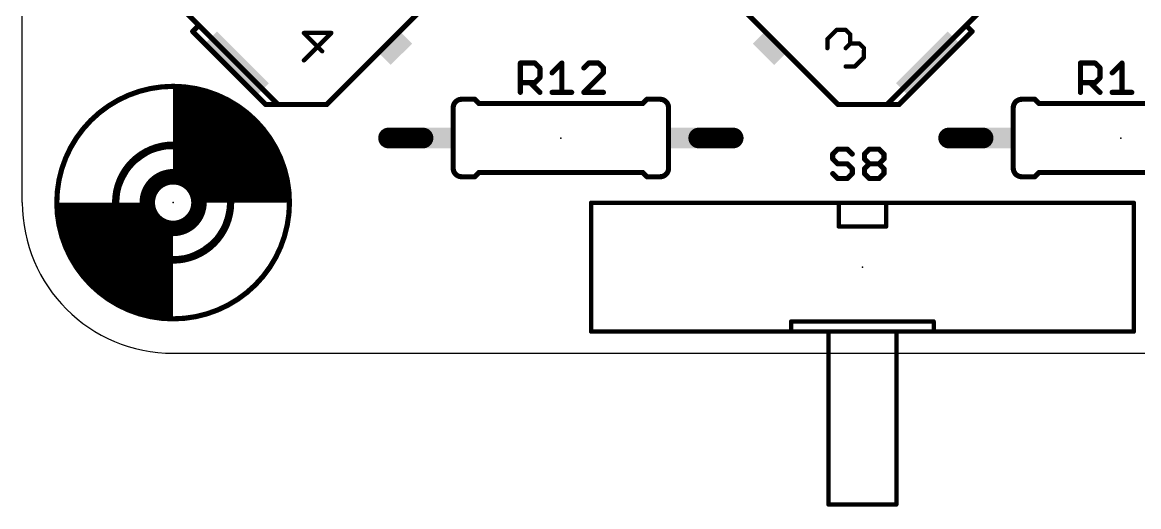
# Model space of a CAD drawing. Extents: x -50 to 50, y -5 to 146.
# Drawn here: x -24.77 to 8.14, y -4.52 to 9.76 of the extents above; entities that cross this region are included whole.
import ezdxf

# ---------------------------------------------------------------- set-up
doc = ezdxf.new("R2010")
doc.units = 0
for name, color, linetype in [('20', 7, 'CONTINUOUS'), ('21', 253, 'CONTINUOUS'), ('23', 7, 'CONTINUOUS'), ('25', 253, 'CONTINUOUS'), ('51', 253, 'CONTINUOUS')]:
    doc.layers.add(name, color=color, linetype=linetype)

# ---------------------------------------------------------------- blocks, each defined once
blk = doc.blocks.new('RECT')
blk.add_solid([(-0.5, -0.5), (0.5, -0.5), (-0.5, 0.5), (0.5, 0.5)])

msp = doc.modelspace()

# ---------------------------------------------------------------- linework, layer by layer
at = {"layer": '20'}
for p, q in [((-24.765, 4.445), (-24.765, 91.44)), ((-20.32, 0), (20.32, 0))]:
    msp.add_line(p, q, dxfattribs=at)
msp.add_circle((-20.32, 4.445), 1.6, dxfattribs=at)
msp.add_arc((-20.32, 4.445), 4.445, 180, 270, dxfattribs=at)
at = {"layer": '21'}
for points, const_width in [([(-20.1021, 10.211), (-19.5632, 9.6722)], 0.1524), ([(3.0532, 9.6722), (3.5921, 10.211)], 0.1524), ([(-19.5632, 9.6722), (-19.7428, 9.4926)], 0.1524), ([(-17.5876, 7.3373), (-19.7428, 9.4926)], 0.1524), ([(-19.5632, 9.6722), (-17.2284, 7.3373)], 0.1524), ([(-1.0332, 9.2688), (-0.7636, 9.5384)], 0.127), ([(-0.7636, 9.5384), (-0.494, 9.5385)], 0.127), ([(-0.494, 9.5385), (-0.3591, 9.4036)], 0.127), ([(0.7184, 7.3373), (3.0532, 9.6722)], 0.1524), ([(3.2328, 9.4926), (1.0776, 7.3373)], 0.1524), ([(3.0532, 9.6722), (3.2328, 9.4926)], 0.1524), ([(-16.4647, 8.6392), (-15.6558, 9.448)], 0.127), ([(-15.6558, 9.448), (-16.4647, 9.4479)], 0.127), ([(-16.4647, 9.4479), (-15.9254, 8.9087)], 0.127), ([(-1.0332, 8.9992), (-1.0332, 9.2688)], 0.127), ([(-0.3591, 9.4036), (-0.3591, 9.1339)], 0.127), ([(-0.3591, 9.1339), (-0.4939, 8.9992)], 0.127), ([(-0.3591, 9.1339), (-0.0895, 9.134)], 0.127), ([(-0.0895, 9.134), (0.0452, 8.9992)], 0.127), ([(0.0452, 8.9992), (0.0451, 8.7295)], 0.127), ([(0.0451, 8.7295), (-0.2244, 8.4599)], 0.127), ([(-15.7915, 7.3373), (-14.8935, 8.2354)], 0.1524), ([(-1.6164, 8.2354), (-0.7184, 7.3373)], 0.1524), ([(-0.2244, 8.4599), (-0.4939, 8.4599)], 0.127), ([(-11.811, 7.493), (-11.43, 7.493)], 0.1524), ([(-11.303, 7.366), (-11.43, 7.493)], 0.1524), ([(-6.477, 7.366), (-6.35, 7.493)], 0.1524), ([(-5.969, 7.493), (-6.35, 7.493)], 0.1524), ([(4.699, 7.493), (5.08, 7.493)], 0.1524), ([(5.207, 7.366), (5.08, 7.493)], 0.1524), ([(-17.2284, 7.3373), (-17.5876, 7.3373)], 0.1524), ([(-17.2284, 7.3373), (-15.7915, 7.3373)], 0.1524), ([(-12.065, 7.239), (-12.065, 5.461)], 0.1524), ([(-11.303, 7.366), (-6.477, 7.366)], 0.1524), ([(-5.715, 7.239), (-5.715, 5.461)], 0.1524), ([(-0.7184, 7.3373), (0.7184, 7.3373)], 0.1524), ([(1.0776, 7.3373), (0.7184, 7.3373)], 0.1524), ([(4.445, 5.461), (4.445, 7.239)], 0.1524), ([(10.033, 7.366), (5.207, 7.366)], 0.1524), ([(-0.7323, 6.0205), (-0.8763, 5.8764)], 0.1524), ([(-0.8763, 5.8764), (-0.8763, 5.7324)], 0.1524), ([(-0.4442, 6.0205), (-0.7323, 6.0205)], 0.1524), ([(-0.3001, 5.8764), (-0.4442, 6.0205)], 0.1524), ([(0.0592, 5.8764), (0.2032, 6.0205)], 0.1524), ([(0.0592, 5.7324), (0.0592, 5.8764)], 0.1524), ([(0.2032, 6.0205), (0.4913, 6.0205)], 0.1524), ([(0.4913, 6.0205), (0.6354, 5.8764)], 0.1524), ([(0.6354, 5.8764), (0.6354, 5.7324)], 0.1524), ([(-0.8763, 5.7324), (-0.7323, 5.5883)], 0.1524), ([(-0.7323, 5.5883), (-0.4442, 5.5883)], 0.1524), ([(-0.4442, 5.5883), (-0.3001, 5.4443)], 0.1524), ([(0.2032, 5.5883), (0.0592, 5.7324)], 0.1524), ([(0.0592, 5.4443), (0.2032, 5.5883)], 0.1524), ([(0.2032, 5.5883), (0.4913, 5.5883)], 0.1524), ([(0.6354, 5.7324), (0.4913, 5.5883)], 0.1524), ([(0.4913, 5.5883), (0.6354, 5.4443)], 0.1524), ([(-11.811, 5.207), (-11.43, 5.207)], 0.1524), ([(-11.303, 5.334), (-11.43, 5.207)], 0.1524), ([(-11.303, 5.334), (-6.477, 5.334)], 0.1524), ([(-6.477, 5.334), (-6.35, 5.207)], 0.1524), ([(-5.969, 5.207), (-6.35, 5.207)], 0.1524), ([(-0.7323, 5.1562), (-0.8763, 5.3002)], 0.1524), ([(-0.3001, 5.3002), (-0.4442, 5.1562)], 0.1524), ([(-0.3001, 5.4443), (-0.3001, 5.3002)], 0.1524), ([(0.0592, 5.3002), (0.0592, 5.4443)], 0.1524), ([(0.2032, 5.1562), (0.0592, 5.3002)], 0.1524), ([(0.6354, 5.3002), (0.4913, 5.1562)], 0.1524), ([(0.6354, 5.4443), (0.6354, 5.3002)], 0.1524), ([(4.699, 5.207), (5.08, 5.207)], 0.1524), ([(5.207, 5.334), (5.08, 5.207)], 0.1524), ([(10.033, 5.334), (5.207, 5.334)], 0.1524), ([(-0.4442, 5.1562), (-0.7323, 5.1562)], 0.1524), ([(0.4913, 5.1562), (0.2032, 5.1562)], 0.1524), ([(-8, 4.44), (-0.7, 4.44)], 0.127), ([(-8, 0.64), (-8, 4.44)], 0.127), ([(-0.7, 4.44), (0.7, 4.44)], 0.127), ([(-0.7, 4.44), (-0.7, 3.74)], 0.127), ([(0.7, 4.44), (8, 4.44)], 0.127), ([(0.7, 3.74), (0.7, 4.44)], 0.127), ([(8, 4.44), (8, 0.64)], 0.127), ([(-0.7, 3.74), (0.7, 3.74)], 0.127), ([(-2.1, 0.64), (-2.1, 0.94)], 0.127), ([(-2.1, 0.94), (2.1, 0.94)], 0.127), ([(2.1, 0.94), (2.1, 0.64)], 0.127), ([(-2.1, 0.64), (-8, 0.64)], 0.127), ([(-1, 0.64), (-2.1, 0.64)], 0.127), ([(1, 0.64), (-1, 0.64)], 0.127), ([(-1, 0.64), (-1, -4.46)], 0.127), ([(2.1, 0.64), (1, 0.64)], 0.127), ([(1, -4.46), (1, 0.64)], 0.127), ([(8, 0.64), (2.1, 0.64)], 0.127), ([(-1, -4.46), (1, -4.46)], 0.127)]:
    msp.add_lwpolyline(points, dxfattribs=dict(at, const_width=const_width))
for points, const_width in [([(-19.7159, 9.5195, 1), (-19.7697, 9.4657)], 0.0762), ([(-19.7697, 9.5195, 1), (-19.7159, 9.4657)], 0.0762), ([(-19.5363, 9.6991, 1), (-19.5901, 9.6453)], 0.0762), ([(-19.5363, 9.6453, 1), (-19.5901, 9.6991)], 0.0762), ([(-19.5901, 9.6453, 1), (-19.5363, 9.6991)], 0.0762), ([(-0.7636, 9.5701, 1), (-0.7636, 9.5067)], 0.0635), ([(-0.7411, 9.5159, 1), (-0.7861, 9.5609)], 0.0635), ([(-0.4715, 9.561, 1), (-0.5165, 9.516)], 0.0635), ([(-0.494, 9.5068, 1), (-0.494, 9.5702)], 0.0635), ([(3.0801, 9.6991, 1), (3.0263, 9.6453)], 0.0762), ([(3.0263, 9.6991, 1), (3.0801, 9.6453)], 0.0762), ([(3.0801, 9.6453, 1), (3.0263, 9.6991)], 0.0762), ([(3.2597, 9.4657, 1), (3.2059, 9.5195)], 0.0762), ([(3.2059, 9.4657, 1), (3.2597, 9.5195)], 0.0762), ([(-16.4647, 9.4796, 1), (-16.4647, 9.4162)], 0.0635), ([(-16.4423, 9.4704, 1), (-16.4871, 9.4254)], 0.0635), ([(-15.6334, 9.4255, 1), (-15.6782, 9.4705)], 0.0635), ([(-15.6558, 9.4163, 1), (-15.6558, 9.4797)], 0.0635), ([(-1.0557, 9.2913, 1), (-1.0107, 9.2463)], 0.0635), ([(-1.0015, 9.2688, 1), (-1.065, 9.2688)], 0.0635), ([(-0.3274, 9.4036, 1), (-0.3909, 9.4036)], 0.0635), ([(-0.3816, 9.3811, 1), (-0.3366, 9.4261)], 0.0635), ([(-15.9478, 8.8862, 1), (-15.903, 8.9312)], 0.0635), ([(-1.065, 8.9992, 1), (-1.0015, 8.9992)], 0.0635), ([(-0.5163, 9.0217, 1), (-0.4715, 8.9767)], 0.0635), ([(-0.3909, 9.1339, 1), (-0.3274, 9.1339)], 0.0635), ([(-0.3591, 9.1656, 1), (-0.3591, 9.1022)], 0.0635), ([(-0.3367, 9.1114, 1), (-0.3815, 9.1564)], 0.0635), ([(-0.067, 9.1564, 1), (-0.112, 9.1116)], 0.0635), ([(-0.0895, 9.1023, 1), (-0.0895, 9.1657)], 0.0635), ([(0.0769, 8.9992, 1), (0.0135, 8.9992)], 0.0635), ([(0.0227, 8.9768, 1), (0.0677, 9.0216)], 0.0635), ([(-16.4871, 8.6617, 1), (-16.4423, 8.6167)], 0.0635), ([(0.0134, 8.7295, 1), (0.0768, 8.7295)], 0.0635), ([(0.0676, 8.7071, 1), (0.0226, 8.7519)], 0.0635), ([(-14.8666, 8.2085, 1), (-14.9204, 8.2623)], 0.0762), ([(-1.5895, 8.2623, 1), (-1.6433, 8.2085)], 0.0762), ([(-0.4939, 8.4917, 1), (-0.4939, 8.4282)], 0.0635), ([(-0.2469, 8.4823, 1), (-0.2019, 8.4375)], 0.0635), ([(-0.2244, 8.4282, 1), (-0.2244, 8.4917)], 0.0635), ([(-20.32, 1.016, 1), (-20.32, 7.874, 1), (-20.32, 1.016)], 0.1524), ([(-11.811, 7.493, 0.4142), (-12.065, 7.239)], 0.1524), ([(-11.811, 7.5311, 1), (-11.811, 7.4549)], 0.0762), ([(-11.811, 7.4549, 1), (-11.811, 7.5311)], 0.0762), ([(-11.4031, 7.5199, 1), (-11.4569, 7.4661)], 0.0762), ([(-11.43, 7.4549, 1), (-11.43, 7.5311)], 0.0762), ([(-6.35, 7.5311, 1), (-6.35, 7.4549)], 0.0762), ([(-6.3231, 7.4661, 1), (-6.3769, 7.5199)], 0.0762), ([(-5.715, 7.239, 0.4142), (-5.969, 7.493)], 0.1524), ([(-5.969, 7.5311, 1), (-5.969, 7.4549)], 0.0762), ([(-5.969, 7.4549, 1), (-5.969, 7.5311)], 0.0762), ([(4.699, 7.493, 0.4142), (4.445, 7.239)], 0.1524), ([(4.699, 7.5311, 1), (4.699, 7.4549)], 0.0762), ([(4.699, 7.4549, 1), (4.699, 7.5311)], 0.0762), ([(5.1069, 7.5199, 1), (5.0531, 7.4661)], 0.0762), ([(5.08, 7.4549, 1), (5.08, 7.5311)], 0.0762), ([(-17.5876, 7.3754, 1), (-17.5876, 7.2992)], 0.0762), ([(-17.6145, 7.3104, 1), (-17.5607, 7.3642)], 0.0762), ([(-17.2284, 7.3754, 1), (-17.2284, 7.2992)], 0.0762), ([(-17.2553, 7.3104, 1), (-17.2015, 7.3642)], 0.0762), ([(-17.2284, 7.2992, 1), (-17.2284, 7.3754)], 0.0762), ([(-15.8184, 7.3642, 1), (-15.7646, 7.3104)], 0.0762), ([(-15.7915, 7.2992, 1), (-15.7915, 7.3754)], 0.0762), ([(-12.0269, 7.239, 1), (-12.1031, 7.239)], 0.0762), ([(-12.1031, 7.239, 1), (-12.0269, 7.239)], 0.0762), ([(-11.303, 7.4041, 1), (-11.303, 7.3279)], 0.0762), ([(-11.3299, 7.3391, 1), (-11.2761, 7.3929)], 0.0762), ([(-6.5039, 7.3929, 1), (-6.4501, 7.3391)], 0.0762), ([(-6.477, 7.3279, 1), (-6.477, 7.4041)], 0.0762), ([(-5.6769, 7.239, 1), (-5.7531, 7.239)], 0.0762), ([(-5.7531, 7.239, 1), (-5.6769, 7.239)], 0.0762), ([(-0.7184, 7.3754, 1), (-0.7184, 7.2992)], 0.0762), ([(-0.7453, 7.3104, 1), (-0.6915, 7.3642)], 0.0762), ([(0.7184, 7.3754, 1), (0.7184, 7.2992)], 0.0762), ([(0.6915, 7.3642, 1), (0.7453, 7.3104)], 0.0762), ([(0.7184, 7.2992, 1), (0.7184, 7.3754)], 0.0762), ([(1.0507, 7.3642, 1), (1.1045, 7.3104)], 0.0762), ([(1.0776, 7.2992, 1), (1.0776, 7.3754)], 0.0762), ([(4.4831, 7.239, 1), (4.4069, 7.239)], 0.0762), ([(4.4069, 7.239, 1), (4.4831, 7.239)], 0.0762), ([(5.207, 7.4041, 1), (5.207, 7.3279)], 0.0762), ([(5.1801, 7.3391, 1), (5.2339, 7.3929)], 0.0762), ([(-20.32, 2.745, 1), (-20.32, 6.145, 1), (-20.32, 2.745)], 0.2032), ([(-0.8382, 5.8764, 1), (-0.9144, 5.8764)], 0.0762), ([(-0.9033, 5.9033, 1), (-0.8493, 5.8495)], 0.0762), ([(-0.7323, 6.0586, 1), (-0.7323, 5.9824)], 0.0762), ([(-0.7053, 5.9936, 1), (-0.7593, 6.0474)], 0.0762), ([(-0.4173, 6.0474, 1), (-0.4711, 5.9936)], 0.0762), ([(-0.4442, 5.9824, 1), (-0.4442, 6.0586)], 0.0762), ([(-0.327, 5.8495, 1), (-0.2732, 5.9033)], 0.0762), ([(0.0973, 5.8764, 1), (0.0211, 5.8764)], 0.0762), ([(0.0322, 5.9033, 1), (0.0862, 5.8495)], 0.0762), ([(0.2032, 6.0586, 1), (0.2032, 5.9824)], 0.0762), ([(0.2302, 5.9936, 1), (0.1762, 6.0474)], 0.0762), ([(0.5182, 6.0474, 1), (0.4644, 5.9936)], 0.0762), ([(0.4913, 5.9824, 1), (0.4913, 6.0586)], 0.0762), ([(0.6735, 5.8764, 1), (0.5973, 5.8764)], 0.0762), ([(0.6085, 5.8495, 1), (0.6623, 5.9033)], 0.0762), ([(-0.8493, 5.7593, 1), (-0.9033, 5.7055)], 0.0762), ([(-0.9144, 5.7324, 1), (-0.8382, 5.7324)], 0.0762), ([(-0.7323, 5.6264, 1), (-0.7323, 5.5502)], 0.0762), ([(-0.7593, 5.5614, 1), (-0.7053, 5.6152)], 0.0762), ([(-0.4173, 5.6153, 1), (-0.4711, 5.5613)], 0.0762), ([(-0.4442, 5.5502, 1), (-0.4442, 5.6264)], 0.0762), ([(0.0862, 5.7593, 1), (0.0322, 5.7055)], 0.0762), ([(0.0211, 5.7324, 1), (0.0973, 5.7324)], 0.0762), ([(0.2032, 5.6264, 1), (0.2032, 5.5502)], 0.0762), ([(0.1762, 5.5614, 1), (0.2302, 5.6152)], 0.0762), ([(0.2301, 5.5614, 1), (0.1763, 5.6152)], 0.0762), ([(0.5182, 5.6153, 1), (0.4644, 5.5613)], 0.0762), ([(0.4644, 5.6152, 1), (0.5182, 5.5614)], 0.0762), ([(0.4913, 5.5502, 1), (0.4913, 5.6264)], 0.0762), ([(0.5973, 5.7324, 1), (0.6735, 5.7324)], 0.0762), ([(0.6623, 5.7055, 1), (0.6085, 5.7593)], 0.0762), ([(-12.065, 5.461, 0.4142), (-11.811, 5.207)], 0.1524), ([(-12.0269, 5.461, 1), (-12.1031, 5.461)], 0.0762), ([(-12.1031, 5.461, 1), (-12.0269, 5.461)], 0.0762), ([(-11.811, 5.2451, 1), (-11.811, 5.1689)], 0.0762), ([(-11.811, 5.1689, 1), (-11.811, 5.2451)], 0.0762), ([(-11.4569, 5.2339, 1), (-11.4031, 5.1801)], 0.0762), ([(-11.43, 5.1689, 1), (-11.43, 5.2451)], 0.0762), ([(-11.303, 5.3721, 1), (-11.303, 5.2959)], 0.0762), ([(-11.2761, 5.3071, 1), (-11.3299, 5.3609)], 0.0762), ([(-6.4501, 5.3609, 1), (-6.5039, 5.3071)], 0.0762), ([(-6.477, 5.2959, 1), (-6.477, 5.3721)], 0.0762), ([(-6.35, 5.2451, 1), (-6.35, 5.1689)], 0.0762), ([(-6.3769, 5.1801, 1), (-6.3231, 5.2339)], 0.0762), ([(-5.969, 5.207, 0.4142), (-5.715, 5.461)], 0.1524), ([(-5.969, 5.2451, 1), (-5.969, 5.1689)], 0.0762), ([(-5.969, 5.1689, 1), (-5.969, 5.2451)], 0.0762), ([(-5.6769, 5.461, 1), (-5.7531, 5.461)], 0.0762), ([(-5.7531, 5.461, 1), (-5.6769, 5.461)], 0.0762), ([(-0.8494, 5.3271, 1), (-0.9032, 5.2733)], 0.0762), ([(-0.262, 5.4443, 1), (-0.3382, 5.4443)], 0.0762), ([(-0.3382, 5.3002, 1), (-0.262, 5.3002)], 0.0762), ([(-0.327, 5.4173, 1), (-0.2732, 5.4713)], 0.0762), ([(-0.2732, 5.2732, 1), (-0.327, 5.3272)], 0.0762), ([(0.0973, 5.4443, 1), (0.0211, 5.4443)], 0.0762), ([(0.0211, 5.3002, 1), (0.0973, 5.3002)], 0.0762), ([(0.0323, 5.4712, 1), (0.0861, 5.4174)], 0.0762), ([(0.0861, 5.3271, 1), (0.0323, 5.2733)], 0.0762), ([(0.6735, 5.4443, 1), (0.5973, 5.4443)], 0.0762), ([(0.5973, 5.3002, 1), (0.6735, 5.3002)], 0.0762), ([(0.6085, 5.4173, 1), (0.6623, 5.4713)], 0.0762), ([(0.6623, 5.2732, 1), (0.6085, 5.3272)], 0.0762), ([(4.445, 5.461, 0.4142), (4.699, 5.207)], 0.1524), ([(4.4831, 5.461, 1), (4.4069, 5.461)], 0.0762), ([(4.4069, 5.461, 1), (4.4831, 5.461)], 0.0762), ([(4.699, 5.2451, 1), (4.699, 5.1689)], 0.0762), ([(4.699, 5.1689, 1), (4.699, 5.2451)], 0.0762), ([(5.0531, 5.2339, 1), (5.1069, 5.1801)], 0.0762), ([(5.08, 5.1689, 1), (5.08, 5.2451)], 0.0762), ([(5.207, 5.3721, 1), (5.207, 5.2959)], 0.0762), ([(5.2339, 5.3071, 1), (5.1801, 5.3609)], 0.0762), ([(-0.7323, 5.1943, 1), (-0.7323, 5.1181)], 0.0762), ([(-0.7592, 5.1293, 1), (-0.7054, 5.1831)], 0.0762), ([(-0.4711, 5.1832, 1), (-0.4173, 5.1292)], 0.0762), ([(-0.4442, 5.1181, 1), (-0.4442, 5.1943)], 0.0762), ([(0.2032, 5.1943, 1), (0.2032, 5.1181)], 0.0762), ([(0.1763, 5.1293, 1), (0.2301, 5.1831)], 0.0762), ([(0.4644, 5.1832, 1), (0.5182, 5.1292)], 0.0762), ([(0.4913, 5.1181, 1), (0.4913, 5.1943)], 0.0762), ([(-7.9683, 4.44, 1), (-8.0318, 4.44)], 0.0635), ([(-8, 4.4718, 1), (-8, 4.4083)], 0.0635), ([(-0.7, 4.4718, 1), (-0.7, 4.4083)], 0.0635), ([(-0.6683, 4.44, 1), (-0.7318, 4.44)], 0.0635), ([(-0.7, 4.4083, 1), (-0.7, 4.4718)], 0.0635), ([(0.7, 4.4718, 1), (0.7, 4.4083)], 0.0635), ([(0.7318, 4.44, 1), (0.6683, 4.44)], 0.0635), ([(0.7, 4.4083, 1), (0.7, 4.4718)], 0.0635), ([(8.0318, 4.44, 1), (7.9683, 4.44)], 0.0635), ([(8, 4.4083, 1), (8, 4.4718)], 0.0635), ([(-0.7, 3.7718, 1), (-0.7, 3.7083)], 0.0635), ([(-0.7318, 3.74, 1), (-0.6683, 3.74)], 0.0635), ([(0.6683, 3.74, 1), (0.7318, 3.74)], 0.0635), ([(0.7, 3.7083, 1), (0.7, 3.7718)], 0.0635), ([(-2.0682, 0.94, 1), (-2.1318, 0.94)], 0.0635), ([(-2.1, 0.9718, 1), (-2.1, 0.9083)], 0.0635), ([(2.1318, 0.94, 1), (2.0682, 0.94)], 0.0635), ([(2.1, 0.9083, 1), (2.1, 0.9718)], 0.0635), ([(-8, 0.6718, 1), (-8, 0.6082)], 0.0635), ([(-8.0318, 0.64, 1), (-7.9683, 0.64)], 0.0635), ([(-2.1, 0.6718, 1), (-2.1, 0.6082)], 0.0635), ([(-2.1318, 0.64, 1), (-2.0682, 0.64)], 0.0635), ([(-2.1, 0.6082, 1), (-2.1, 0.6718)], 0.0635), ([(-1, 0.6718, 1), (-1, 0.6082)], 0.0635), ([(-0.9683, 0.64, 1), (-1.0317, 0.64)], 0.0635), ([(-1, 0.6082, 1), (-1, 0.6718)], 0.0635), ([(1, 0.6718, 1), (1, 0.6082)], 0.0635), ([(1.0317, 0.64, 1), (0.9683, 0.64)], 0.0635), ([(1, 0.6082, 1), (1, 0.6718)], 0.0635), ([(2.1, 0.6718, 1), (2.1, 0.6082)], 0.0635), ([(2.0682, 0.64, 1), (2.1318, 0.64)], 0.0635), ([(2.1, 0.6082, 1), (2.1, 0.6718)], 0.0635), ([(7.9683, 0.64, 1), (8.0318, 0.64)], 0.0635), ([(8, 0.6082, 1), (8, 0.6718)], 0.0635), ([(-1.0317, -4.46, 1), (-0.9683, -4.46)], 0.0635), ([(-1, -4.4283, 1), (-1, -4.4917)], 0.0635), ([(0.9683, -4.46, 1), (1.0317, -4.46)], 0.0635), ([(1, -4.4917, 1), (1, -4.4283)], 0.0635)]:
    msp.add_lwpolyline(points, format="xyb", dxfattribs=dict(at, const_width=const_width))
at = {"layer": '23'}
for p in [(-8.89, 6.35), (7.62, 6.35), (-20.32, 4.445), (0, 2.54)]:
    msp.add_point(p, dxfattribs=at)
at = {"layer": '25', "const_width": 0.1524}
for points in [[(-10.0838, 7.6962), (-10.0838, 8.5605)], [(-10.0838, 8.5605), (-9.6517, 8.5605)], [(-9.6517, 8.5605), (-9.5076, 8.4164)], [(-9.1483, 8.2724), (-8.8602, 8.5605)], [(-8.8602, 8.5605), (-8.8602, 7.6962)], [(-8.0688, 8.5605), (-8.2128, 8.4164)], [(-7.7807, 8.5605), (-8.0688, 8.5605)], [(-7.6366, 8.4164), (-7.7807, 8.5605)], [(6.4262, 7.6962), (6.4262, 8.5605)], [(6.4262, 8.5605), (6.8583, 8.5605)], [(6.8583, 8.5605), (7.0024, 8.4164)], [(7.3617, 8.2724), (7.6498, 8.5605)], [(7.6498, 8.5605), (7.6498, 7.6962)], [(-9.5076, 8.4164), (-9.5076, 8.1283)], [(-8.2128, 7.6962), (-7.6366, 8.2724)], [(-7.6366, 8.2724), (-7.6366, 8.4164)], [(7.0024, 8.4164), (7.0024, 8.1283)], [(-9.6517, 7.9843), (-10.0838, 7.9843)], [(-9.7957, 7.9843), (-9.5076, 7.6962)], [(-9.5076, 8.1283), (-9.6517, 7.9843)], [(6.8583, 7.9843), (6.4262, 7.9843)], [(6.7143, 7.9843), (7.0024, 7.6962)], [(7.0024, 8.1283), (6.8583, 7.9843)], [(-9.1483, 7.6962), (-8.5721, 7.6962)], [(-7.6366, 7.6962), (-8.2128, 7.6962)], [(7.3617, 7.6962), (7.9379, 7.6962)]]:
    msp.add_lwpolyline(points, dxfattribs=at)
at = {"layer": '25', "const_width": 0.0762}
for points in [[(-10.0457, 8.5605, 1), (-10.1219, 8.5605)], [(-10.0838, 8.5986, 1), (-10.0838, 8.5224)], [(-9.6248, 8.5874, 1), (-9.6786, 8.5336)], [(-9.6517, 8.5224, 1), (-9.6517, 8.5986)], [(-8.8221, 8.5605, 1), (-8.8983, 8.5605)], [(-8.8333, 8.5336, 1), (-8.8871, 8.5874)], [(-8.0688, 8.5986, 1), (-8.0688, 8.5224)], [(-8.0418, 8.5336, 1), (-8.0958, 8.5874)], [(-7.7538, 8.5874, 1), (-7.8076, 8.5336)], [(-7.7807, 8.5224, 1), (-7.7807, 8.5986)], [(6.4643, 8.5605, 1), (6.3881, 8.5605)], [(6.4262, 8.5986, 1), (6.4262, 8.5224)], [(6.8852, 8.5874, 1), (6.8314, 8.5336)], [(6.8583, 8.5224, 1), (6.8583, 8.5986)], [(7.6879, 8.5605, 1), (7.6117, 8.5605)], [(7.6767, 8.5336, 1), (7.6229, 8.5874)], [(-9.4695, 8.4164, 1), (-9.5457, 8.4164)], [(-9.5345, 8.3895, 1), (-9.4807, 8.4433)], [(-9.1752, 8.2993, 1), (-9.1214, 8.2455)], [(-8.2398, 8.4433, 1), (-8.1858, 8.3895)], [(-7.5985, 8.4164, 1), (-7.6747, 8.4164)], [(-7.6747, 8.2724, 1), (-7.5985, 8.2724)], [(-7.6635, 8.3895, 1), (-7.6097, 8.4433)], [(-7.6097, 8.2455, 1), (-7.6635, 8.2993)], [(7.0405, 8.4164, 1), (6.9643, 8.4164)], [(6.9755, 8.3895, 1), (7.0293, 8.4433)], [(7.3348, 8.2993, 1), (7.3886, 8.2455)], [(-10.0838, 8.0224, 1), (-10.0838, 7.9462)], [(-9.7688, 8.0112, 1), (-9.8226, 7.9574)], [(-9.6786, 8.0113, 1), (-9.6248, 7.9573)], [(-9.6517, 7.9462, 1), (-9.6517, 8.0224)], [(-9.5457, 8.1283, 1), (-9.4695, 8.1283)], [(-9.4807, 8.1013, 1), (-9.5345, 8.1553)], [(6.4262, 8.0224, 1), (6.4262, 7.9462)], [(6.7412, 8.0112, 1), (6.6874, 7.9574)], [(6.8314, 8.0113, 1), (6.8852, 7.9573)], [(6.8583, 7.9462, 1), (6.8583, 8.0224)], [(6.9643, 8.1283, 1), (7.0405, 8.1283)], [(7.0293, 8.1013, 1), (6.9755, 8.1553)], [(-10.1219, 7.6962, 1), (-10.0457, 7.6962)], [(-9.5345, 7.6693, 1), (-9.4807, 7.7231)], [(-9.1483, 7.7343, 1), (-9.1483, 7.6581)], [(-8.8983, 7.6962, 1), (-8.8221, 7.6962)], [(-8.5721, 7.6581, 1), (-8.5721, 7.7343)], [(-8.2128, 7.7343, 1), (-8.2128, 7.6581)], [(-8.2397, 7.7231, 1), (-8.1859, 7.6693)], [(-7.6366, 7.6581, 1), (-7.6366, 7.7343)], [(6.3881, 7.6962, 1), (6.4643, 7.6962)], [(6.9755, 7.6693, 1), (7.0293, 7.7231)], [(7.3617, 7.7343, 1), (7.3617, 7.6581)], [(7.6117, 7.6962, 1), (7.6879, 7.6962)], [(7.9379, 7.6581, 1), (7.9379, 7.7343)]]:
    msp.add_lwpolyline(points, format="xyb", dxfattribs=at)
at = {"layer": '51'}
for points, const_width in [([(-14.8935, 8.2354), (-13.0077, 10.1212)], 0.1524), ([(-1.6164, 8.2354), (-3.5022, 10.1212)], 0.1524), ([(-13.97, 6.35), (-12.954, 6.35)], 0.6096), ([(-3.81, 6.35), (-4.826, 6.35)], 0.6096), ([(2.54, 6.35), (3.556, 6.35)], 0.6096)]:
    msp.add_lwpolyline(points, dxfattribs=dict(at, const_width=const_width))
for points, const_width in [([(-14.9204, 8.2623, 1), (-14.8666, 8.2085)], 0.0762), ([(-1.6433, 8.2085, 1), (-1.5895, 8.2623)], 0.0762), ([(-18.161, 4.445, 0.4142), (-20.32, 6.604)], 2.4892), ([(-13.97, 6.5024, 1), (-13.97, 6.1976)], 0.3048), ([(-12.954, 6.1976, 1), (-12.954, 6.5024)], 0.3048), ([(-4.826, 6.5024, 1), (-4.826, 6.1976)], 0.3048), ([(-3.81, 6.1976, 1), (-3.81, 6.5024)], 0.3048), ([(2.54, 6.5024, 1), (2.54, 6.1976)], 0.3048), ([(3.556, 6.1976, 1), (3.556, 6.5024)], 0.3048), ([(-22.479, 4.445, 0.4142), (-20.32, 2.286)], 2.4892), ([(-20.32, 3.683, 1), (-20.32, 5.207, 1), (-20.32, 3.683)], 0.4572)]:
    msp.add_lwpolyline(points, format="xyb", dxfattribs=dict(at, const_width=const_width))

# ---------------------------------------------------------------- block references
at = {"layer": '21'}
for p, xscale, yscale, rotation in [((-18.4407, 8.5497), 2.159, 0.508, 315), ((1.9307, 8.5497), 2.159, 0.508, 45), ((-12.4968, 6.35), 0.8636, 0.6096, 180), ((-5.2832, 6.35), 0.8636, 0.6096, 180)]:
    msp.add_blockref('RECT', p, dxfattribs=dict(at, xscale=xscale, yscale=yscale, rotation=rotation))
at = {"layer": '21', "xscale": 0.8636, "yscale": 0.6096}
msp.add_blockref('RECT', (4.0132, 6.35), dxfattribs=at)
at = {"layer": '51', "xscale": 0.508, "yscale": 0.889}
for p, rotation in [((-13.771, 8.9987), 315), ((-2.7389, 8.9987), 45)]:
    msp.add_blockref('RECT', p, dxfattribs=dict(at, rotation=rotation))

doc.saveas('drawing.dxf')
